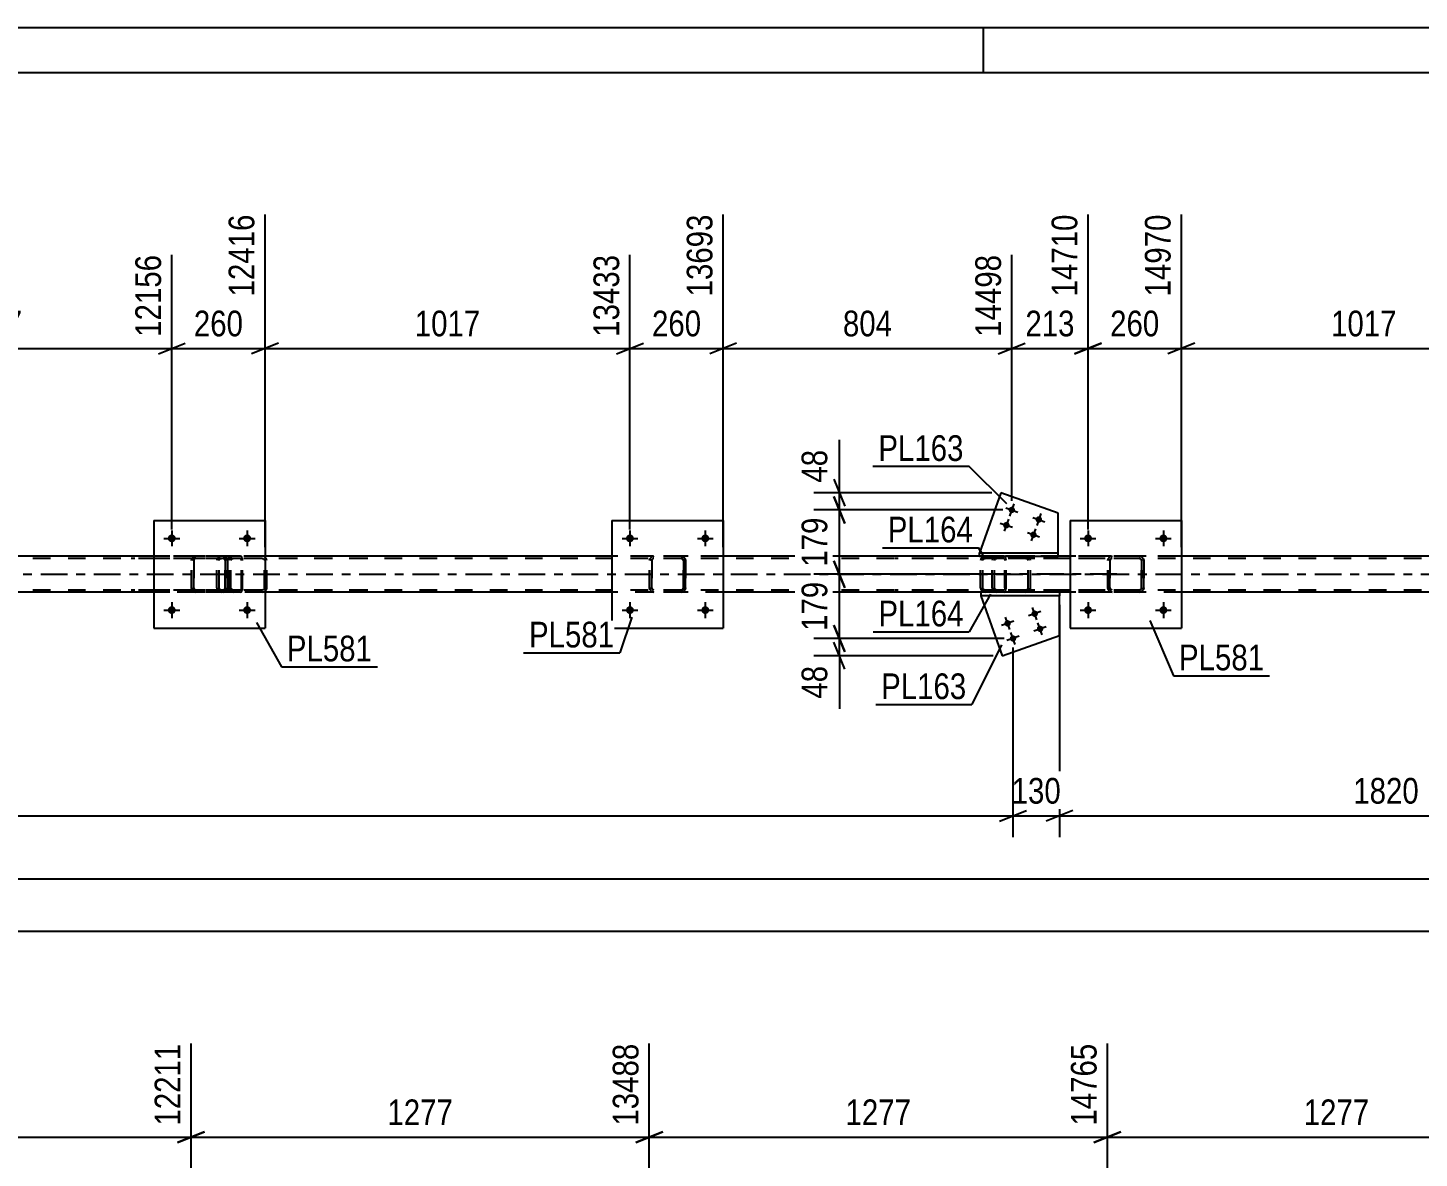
# Model space of a CAD drawing. Header units: millimetres. Extents: x 0 to 841, y 0 to 594.
# Drawn here: x 524.4 to 679.6, y 468 to 594 of the extents above; entities that cross this region are included whole.
import ezdxf

# ---------------------------------------------------------------- set-up
doc = ezdxf.new("R2010")
doc.units = ezdxf.units.MM
doc.linetypes.add('DXK_LINE_DOT2', pattern=[3.9198, 1.9599, -1.9599])
doc.linetypes.add('DXK_LINE_DOT3', pattern=[5.9187, 2.979, -0.9799, 0.9799, -0.9799])
doc.styles.add('Arial Narrow', font='ARIALN.TTF', dxfattribs={"height": 0.2})

# ---------------------------------------------------------------- blocks, each defined once
blk = doc.blocks.new('Unknown-122567994-1133')
at = {"color": 5, "linetype": 'Continuous'}
for p, q in [((841, 594), (0, 594)), ((631, 589), (631, 594)), ((836, 589), (5, 589))]:
    blk.add_line(p, q, dxfattribs=at)
blk = doc.blocks.new('Part-122567994-3079 - 3039')
at = {"color": 7, "linetype": 'DXK_LINE_DOT2'}
for p, q in [((633.25, 535.09), (621.09, 535.09)), ((633.25, 534.85), (621.09, 534.85)), ((630.69, 534.78), (630.65, 534.61)), ((630.65, 531.57), (630.65, 534.61)), ((630.69, 534.79), (630.69, 534.78)), ((630.91, 534.61), (630.92, 534.7)), ((630.91, 531.57), (630.91, 534.61)), ((630.92, 534.7), (630.98, 534.78)), ((631.16, 535.09), (630.96, 535.05)), ((630.98, 534.78), (631.06, 534.83)), ((631.06, 534.83), (631.16, 534.85)), ((631.97, 534.85), (631.97, 535.09)), ((633.35, 535.05), (633.25, 535.09)), ((633.25, 534.85), (633.3, 534.83)), ((633.3, 534.83), (633.34, 534.78)), ((633.34, 534.78), (633.37, 534.7)), ((633.44, 534.95), (633.35, 535.05)), ((633.37, 534.7), (633.38, 534.61)), ((633.38, 531.57), (633.38, 534.61)), ((633.5, 534.79), (633.44, 534.95)), ((633.52, 534.61), (633.5, 534.79)), ((633.52, 531.57), (633.52, 534.61)), ((633.25, 531.33), (621.09, 531.33)), ((633.25, 531.09), (621.09, 531.09)), ((630.65, 531.57), (630.69, 531.39)), ((630.92, 531.48), (630.91, 531.57)), ((630.98, 531.4), (630.92, 531.48)), ((630.96, 531.13), (631.16, 531.09)), ((631.06, 531.35), (630.98, 531.4)), ((631.16, 531.33), (631.06, 531.35)), ((631.97, 531.09), (631.97, 531.33)), ((633.3, 531.35), (633.25, 531.33)), ((633.25, 531.09), (633.35, 531.13)), ((633.34, 531.4), (633.3, 531.35)), ((633.37, 531.48), (633.34, 531.4)), ((633.35, 531.13), (633.44, 531.23)), ((633.38, 531.57), (633.37, 531.48)), ((633.44, 531.23), (633.5, 531.39)), ((633.5, 531.39), (633.52, 531.57))]:
    blk.add_line(p, q, dxfattribs=at)
for centre, start, end in [((631.14, 534.6), 111.1941, 156.1506), ((631.14, 531.59), 203.8494, 248.8059)]:
    blk.add_arc(centre, 0.492, start, end, dxfattribs=at)
blk = doc.blocks.new('Part-122567994-3157 - 3039')
at = {"color": 2, "linetype": 'Continuous'}
for p, q in [((538.49, 539.09), (538.49, 527.09)), ((538.49, 539.09), (550.89, 539.09)), ((550.89, 539.09), (550.89, 527.09)), ((538.49, 527.09), (550.89, 527.09))]:
    blk.add_line(p, q, dxfattribs=at)
blk = doc.blocks.new('Part-122567994-3080 - 3039')
at = {"color": 7, "linetype": 'DXK_LINE_DOT2'}
for p, q in [((548.11, 535.09), (535.96, 535.09)), ((548.11, 534.85), (535.96, 534.85)), ((545.56, 534.79), (545.52, 534.61)), ((545.52, 531.57), (545.52, 534.61)), ((545.77, 534.61), (545.79, 534.7)), ((545.77, 531.57), (545.77, 534.61)), ((545.79, 534.7), (545.84, 534.78)), ((546.02, 535.09), (545.83, 535.05)), ((545.84, 534.78), (545.93, 534.83)), ((545.93, 534.83), (546.02, 534.85)), ((546.84, 534.85), (546.84, 535.09)), ((548.22, 535.05), (548.11, 535.09)), ((548.11, 534.85), (548.17, 534.83)), ((548.17, 534.83), (548.21, 534.78)), ((548.21, 534.78), (548.24, 534.7)), ((548.3, 534.95), (548.22, 535.05)), ((548.24, 534.7), (548.25, 534.61)), ((548.25, 531.57), (548.25, 534.61)), ((548.36, 534.79), (548.3, 534.95)), ((548.38, 534.61), (548.36, 534.79)), ((548.38, 531.57), (548.38, 534.61)), ((548.11, 531.33), (535.96, 531.33)), ((548.11, 531.09), (535.96, 531.09)), ((545.52, 531.57), (545.56, 531.39)), ((545.79, 531.48), (545.77, 531.57)), ((545.84, 531.4), (545.79, 531.48)), ((545.83, 531.13), (546.02, 531.09)), ((545.93, 531.35), (545.84, 531.4)), ((546.02, 531.33), (545.93, 531.35)), ((546.84, 531.09), (546.84, 531.33)), ((548.17, 531.35), (548.11, 531.33)), ((548.11, 531.09), (548.22, 531.13)), ((548.21, 531.4), (548.17, 531.35)), ((548.24, 531.48), (548.21, 531.4)), ((548.22, 531.13), (548.3, 531.23)), ((548.25, 531.57), (548.24, 531.48)), ((548.3, 531.23), (548.36, 531.39)), ((548.36, 531.39), (548.38, 531.57))]:
    blk.add_line(p, q, dxfattribs=at)
for centre, start, end in [((546.01, 534.6), 111.1941, 156.1506), ((546.01, 531.59), 203.8494, 248.8059)]:
    blk.add_arc(centre, 0.492, start, end, dxfattribs=at)
blk = doc.blocks.new('Part-122567994-3086 - 3039')
at = {"color": 7, "linetype": 'DXK_LINE_DOT2'}
for p, q in [((632.01, 534.78), (631.97, 534.61)), ((631.97, 531.57), (631.97, 534.61)), ((632.01, 534.79), (632.01, 534.78)), ((632.23, 534.61), (632.25, 534.7)), ((632.23, 531.57), (632.23, 534.61)), ((632.25, 534.7), (632.3, 534.78)), ((632.48, 535.09), (632.29, 535.05)), ((632.3, 534.78), (632.38, 534.83)), ((632.38, 534.83), (632.48, 534.85)), ((647.47, 535.09), (632.48, 535.09)), ((647.47, 534.85), (632.48, 534.85)), ((635.91, 535.05), (635.72, 535.09)), ((635.72, 534.85), (635.81, 534.83)), ((635.81, 534.83), (635.9, 534.78)), ((635.9, 534.78), (635.95, 534.7)), ((635.95, 534.7), (635.97, 534.61)), ((635.97, 531.57), (635.97, 534.61)), ((636.19, 534.78), (636.19, 534.79)), ((636.23, 534.61), (636.19, 534.78)), ((636.23, 531.57), (636.23, 534.61)), ((631.97, 531.57), (632.01, 531.39)), ((632.25, 531.48), (632.23, 531.57)), ((632.3, 531.4), (632.25, 531.48)), ((632.29, 531.13), (632.48, 531.09)), ((632.38, 531.35), (632.3, 531.4)), ((632.48, 531.33), (632.38, 531.35)), ((647.47, 531.33), (632.48, 531.33)), ((647.47, 531.09), (632.48, 531.09)), ((635.81, 531.35), (635.72, 531.33)), ((635.72, 531.09), (635.91, 531.13)), ((635.9, 531.4), (635.81, 531.35)), ((635.95, 531.48), (635.9, 531.4)), ((635.97, 531.57), (635.95, 531.48)), ((636.19, 531.39), (636.23, 531.57))]:
    blk.add_line(p, q, dxfattribs=at)
at = {"color": 7, "linetype": 'DXK_LINE_DOT3'}
blk.add_line((645.85, 533.09), (630.68, 533.09), dxfattribs=at)
at = {"color": 7, "linetype": 'DXK_LINE_DOT2'}
for centre, start, end in [((632.46, 534.59), 110.7583, 155.6801), ((635.74, 534.59), 24.3199, 69.2417), ((632.46, 531.59), 204.3199, 249.2417), ((635.74, 531.59), 290.7583, 335.6801)]:
    blk.add_arc(centre, 0.496, start, end, dxfattribs=at)
blk = doc.blocks.new('Part-122567994-3152 - 3039')
at = {"color": 7, "linetype": 'DXK_LINE_DOT2'}
for p, q in [((542.69, 534.61), (542.73, 534.79)), ((542.73, 534.79), (542.69, 534.61)), ((542.69, 531.57), (542.69, 534.61)), ((542.69, 534.61), (542.69, 534.61)), ((542.69, 531.57), (542.69, 534.61)), ((542.93, 534.61), (542.95, 534.7)), ((542.95, 534.7), (542.93, 534.61)), ((542.93, 531.57), (542.93, 534.61)), ((542.93, 534.61), (542.93, 534.61)), ((542.93, 534.61), (542.93, 531.57)), ((542.95, 534.7), (543, 534.78)), ((543, 534.78), (542.95, 534.7)), ((542.99, 535.05), (543.17, 535.09)), ((543.17, 535.09), (542.99, 535.05)), ((543, 534.78), (543.08, 534.83)), ((543.08, 534.83), (543, 534.78)), ((543.17, 534.85), (543.08, 534.83)), ((546.21, 535.09), (543.17, 535.09)), ((546.21, 534.85), (543.17, 534.85)), ((546.21, 535.09), (546.39, 535.05)), ((546.39, 535.05), (546.21, 535.09)), ((546.21, 534.85), (546.3, 534.83)), ((546.3, 534.83), (546.38, 534.78)), ((546.38, 534.78), (546.3, 534.83)), ((546.38, 534.78), (546.43, 534.7)), ((546.43, 534.7), (546.38, 534.78)), ((546.43, 534.7), (546.45, 534.61)), ((546.45, 534.61), (546.43, 534.7)), ((546.45, 531.57), (546.45, 534.61)), ((546.45, 534.61), (546.45, 534.61)), ((546.45, 534.61), (546.45, 531.57)), ((546.65, 534.79), (546.69, 534.61)), ((546.69, 534.61), (546.65, 534.79)), ((546.69, 531.57), (546.69, 534.61)), ((546.69, 534.61), (546.69, 534.61)), ((546.69, 534.61), (546.69, 531.57)), ((542.69, 531.57), (542.69, 531.57)), ((542.73, 531.39), (542.69, 531.57)), ((542.69, 531.57), (542.73, 531.39)), ((542.93, 531.57), (542.93, 531.57)), ((542.95, 531.48), (542.93, 531.57)), ((542.93, 531.57), (542.95, 531.48)), ((543, 531.4), (542.95, 531.48)), ((542.95, 531.48), (543, 531.4)), ((543.17, 531.09), (542.99, 531.13)), ((542.99, 531.13), (543.17, 531.09)), ((543.08, 531.35), (543, 531.4)), ((543, 531.4), (543.08, 531.35)), ((543.17, 531.33), (543.08, 531.35)), ((546.21, 531.33), (543.17, 531.33)), ((546.21, 531.09), (543.17, 531.09)), ((546.3, 531.35), (546.21, 531.33)), ((546.39, 531.13), (546.21, 531.09)), ((546.21, 531.09), (546.39, 531.13)), ((546.38, 531.4), (546.3, 531.35)), ((546.3, 531.35), (546.38, 531.4)), ((546.43, 531.48), (546.38, 531.4)), ((546.38, 531.4), (546.43, 531.48)), ((546.45, 531.57), (546.43, 531.48)), ((546.43, 531.48), (546.45, 531.57)), ((546.45, 531.57), (546.45, 531.57)), ((546.69, 531.57), (546.65, 531.39)), ((546.65, 531.39), (546.69, 531.57)), ((546.69, 531.57), (546.69, 531.57))]:
    blk.add_line(p, q, dxfattribs=at)
at = {"color": 7, "linetype": 'DXK_LINE_DOT3'}
blk.add_line((544.69, 533.09), (544.69, 533.09), dxfattribs=at)
at = {"color": 7, "linetype": 'DXK_LINE_DOT2'}
for centre, start, end in [((543.17, 534.61), 112.5, 157.5), ((543.17, 534.61), 112.5, 157.5), ((546.21, 534.61), 22.5, 67.5), ((546.21, 534.61), 22.5, 67.5), ((543.17, 531.57), 202.5, 247.5), ((543.17, 531.57), 202.5, 247.5), ((546.21, 531.57), 292.5, 337.5), ((546.21, 531.57), 292.5, 337.5)]:
    blk.add_arc(centre, 0.48, start, end, dxfattribs=at)
blk = doc.blocks.new('Part-122567994-3109 - 3039')
at = {"color": 7, "linetype": 'DXK_LINE_DOT2'}
for p, q in [((754.31, 534.85), (111.57, 534.85)), ((754.31, 535.09), (129.85, 535.09)), ((550.89, 535.09), (538.49, 535.09)), ((601.97, 535.09), (589.57, 535.09)), ((639.33, 535.09), (630.54, 535.09)), ((653.05, 535.09), (640.65, 535.09)), ((754.31, 531.33), (111.57, 531.33)), ((550.89, 531.09), (538.49, 531.09)), ((601.97, 531.09), (589.57, 531.09)), ((639.47, 531.09), (630.69, 531.09)), ((653.05, 531.09), (640.65, 531.09))]:
    blk.add_line(p, q, dxfattribs=at)
at = {"color": 2, "linetype": 'Continuous'}
for p, q in [((538.49, 535.09), (499.81, 535.09)), ((589.57, 535.09), (550.89, 535.09)), ((630.54, 535.09), (601.97, 535.09)), ((640.65, 535.09), (639.33, 535.09)), ((691.73, 535.09), (653.05, 535.09)), ((538.49, 531.09), (499.81, 531.09)), ((589.57, 531.09), (550.89, 531.09)), ((630.69, 531.09), (601.97, 531.09)), ((640.65, 531.09), (639.47, 531.09)), ((691.73, 531.09), (653.05, 531.09))]:
    blk.add_line(p, q, dxfattribs=at)
at = {"color": 7, "linetype": 'DXK_LINE_DOT3'}
blk.add_line((111.57, 533.09), (754.31, 533.09), dxfattribs=at)
blk = doc.blocks.new('Part-122567994-3119 - 3039')
at = {"color": 7, "linetype": 'DXK_LINE_DOT2'}
for p, q in [((546.88, 534.79), (546.84, 534.61)), ((546.84, 531.57), (546.84, 534.61)), ((547.09, 534.61), (547.11, 534.7)), ((547.09, 531.57), (547.09, 534.61)), ((547.11, 534.7), (547.17, 534.78)), ((547.35, 535.09), (547.15, 535.05)), ((547.17, 534.78), (547.25, 534.83)), ((547.25, 534.83), (547.35, 534.85)), ((562.34, 535.09), (547.35, 535.09)), ((562.34, 534.85), (547.35, 534.85)), ((550.78, 535.05), (550.58, 535.09)), ((550.58, 534.85), (550.68, 534.83)), ((550.68, 534.83), (550.76, 534.78)), ((550.76, 534.78), (550.82, 534.7)), ((550.82, 534.7), (550.84, 534.61)), ((550.84, 531.57), (550.84, 534.61)), ((551.06, 534.78), (551.05, 534.79)), ((551.09, 534.61), (551.06, 534.78)), ((551.09, 531.57), (551.09, 534.61)), ((546.84, 531.57), (546.88, 531.39)), ((547.11, 531.48), (547.09, 531.57)), ((547.17, 531.4), (547.11, 531.48)), ((547.15, 531.13), (547.35, 531.09)), ((547.25, 531.35), (547.17, 531.4)), ((547.35, 531.33), (547.25, 531.35)), ((562.34, 531.33), (547.35, 531.33)), ((562.34, 531.09), (547.35, 531.09)), ((550.68, 531.35), (550.58, 531.33)), ((550.58, 531.09), (550.78, 531.13)), ((550.76, 531.4), (550.68, 531.35)), ((550.82, 531.48), (550.76, 531.4)), ((550.84, 531.57), (550.82, 531.48)), ((551.05, 531.39), (551.09, 531.57))]:
    blk.add_line(p, q, dxfattribs=at)
for centre, start, end in [((547.33, 534.59), 110.7583, 155.6801), ((550.6, 534.59), 24.3199, 69.2417), ((547.33, 531.59), 204.3199, 249.2417), ((550.6, 531.59), 290.7583, 335.6801)]:
    blk.add_arc(centre, 0.496, start, end, dxfattribs=at)
blk = doc.blocks.new('Part-122567994-3170 - 3039')
at = {"color": 2, "linetype": 'Continuous'}
for p, q in [((589.57, 539.09), (589.57, 527.09)), ((589.57, 539.09), (601.97, 539.09)), ((601.97, 539.09), (601.97, 527.09)), ((589.57, 527.09), (601.97, 527.09))]:
    blk.add_line(p, q, dxfattribs=at)
blk = doc.blocks.new('Part-122567994-3171 - 3039')
at = {"color": 7, "linetype": 'DXK_LINE_DOT2'}
for p, q in [((644.85, 534.61), (644.89, 534.79)), ((644.89, 534.79), (644.85, 534.61)), ((644.85, 531.57), (644.85, 534.61)), ((644.85, 534.61), (644.85, 534.61)), ((644.85, 531.57), (644.85, 534.61)), ((645.09, 534.61), (645.11, 534.7)), ((645.11, 534.7), (645.09, 534.61)), ((645.09, 531.57), (645.09, 534.61)), ((645.09, 534.61), (645.09, 534.61)), ((645.09, 534.61), (645.09, 531.57)), ((645.11, 534.7), (645.16, 534.78)), ((645.16, 534.78), (645.11, 534.7)), ((645.15, 535.05), (645.33, 535.09)), ((645.33, 535.09), (645.15, 535.05)), ((645.16, 534.78), (645.24, 534.83)), ((645.24, 534.83), (645.16, 534.78)), ((645.33, 534.85), (645.24, 534.83)), ((648.37, 535.09), (645.33, 535.09)), ((648.37, 534.85), (645.33, 534.85)), ((648.37, 535.09), (648.56, 535.05)), ((648.56, 535.05), (648.37, 535.09)), ((648.37, 534.85), (648.46, 534.83)), ((648.46, 534.83), (648.54, 534.78)), ((648.54, 534.78), (648.46, 534.83)), ((648.54, 534.78), (648.59, 534.7)), ((648.59, 534.7), (648.54, 534.78)), ((648.59, 534.7), (648.61, 534.61)), ((648.61, 534.61), (648.59, 534.7)), ((648.61, 531.57), (648.61, 534.61)), ((648.61, 534.61), (648.61, 534.61)), ((648.61, 534.61), (648.61, 531.57)), ((648.82, 534.79), (648.85, 534.61)), ((648.85, 534.61), (648.82, 534.79)), ((648.85, 531.57), (648.85, 534.61)), ((648.85, 534.61), (648.85, 534.61)), ((648.85, 534.61), (648.85, 531.57)), ((644.85, 531.57), (644.85, 531.57)), ((644.89, 531.39), (644.85, 531.57)), ((644.85, 531.57), (644.89, 531.39)), ((645.09, 531.57), (645.09, 531.57)), ((645.11, 531.48), (645.09, 531.57)), ((645.09, 531.57), (645.11, 531.48)), ((645.16, 531.4), (645.11, 531.48)), ((645.11, 531.48), (645.16, 531.4)), ((645.33, 531.09), (645.15, 531.13)), ((645.15, 531.13), (645.33, 531.09)), ((645.24, 531.35), (645.16, 531.4)), ((645.16, 531.4), (645.24, 531.35)), ((645.33, 531.33), (645.24, 531.35)), ((648.37, 531.33), (645.33, 531.33)), ((648.37, 531.09), (645.33, 531.09)), ((648.46, 531.35), (648.37, 531.33)), ((648.56, 531.13), (648.37, 531.09)), ((648.37, 531.09), (648.56, 531.13)), ((648.54, 531.4), (648.46, 531.35)), ((648.46, 531.35), (648.54, 531.4)), ((648.59, 531.48), (648.54, 531.4)), ((648.54, 531.4), (648.59, 531.48)), ((648.61, 531.57), (648.59, 531.48)), ((648.59, 531.48), (648.61, 531.57)), ((648.61, 531.57), (648.61, 531.57)), ((648.85, 531.57), (648.82, 531.39)), ((648.82, 531.39), (648.85, 531.57)), ((648.85, 531.57), (648.85, 531.57))]:
    blk.add_line(p, q, dxfattribs=at)
at = {"color": 7, "linetype": 'DXK_LINE_DOT3'}
blk.add_line((646.85, 533.09), (646.85, 533.09), dxfattribs=at)
at = {"color": 7, "linetype": 'DXK_LINE_DOT2'}
for centre, start, end in [((645.33, 534.61), 112.5, 157.5), ((645.33, 534.61), 112.5, 157.5), ((648.37, 534.61), 22.5, 67.5), ((648.37, 534.61), 22.5, 67.5), ((645.33, 531.57), 202.5, 247.5), ((645.33, 531.57), 202.5, 247.5), ((648.37, 531.57), 292.5, 337.5), ((648.37, 531.57), 292.5, 337.5)]:
    blk.add_arc(centre, 0.48, start, end, dxfattribs=at)
blk = doc.blocks.new('Part-122567994-3176 - 3039')
at = {"color": 2, "linetype": 'Continuous'}
for p, q in [((640.65, 539.09), (640.65, 527.09)), ((640.65, 539.09), (653.05, 539.09)), ((653.05, 539.09), (653.05, 527.09)), ((640.65, 527.09), (653.05, 527.09))]:
    blk.add_line(p, q, dxfattribs=at)
blk = doc.blocks.new('Bolt-122567994-3229 - 3039')
at = {"linetype": 'Continuous'}
for points in [[(540.93, 537.09, -1), (540.05, 537.09, -1)], [(549.33, 537.09, -1), (548.45, 537.09, -1)]]:
    blk.add_hatch(color=1, dxfattribs=at).paths.add_polyline_path(points)
at = {"color": 1, "linetype": 'Continuous'}
for p, q in [((539.61, 537.09), (541.37, 537.09)), ((540.49, 537.97), (540.49, 536.21)), ((548.01, 537.09), (549.77, 537.09)), ((548.89, 537.97), (548.89, 536.21))]:
    blk.add_line(p, q, dxfattribs=at)
blk = doc.blocks.new('Bolt-122567994-3230 - 3039')
at = {"linetype": 'Continuous'}
for points in [[(592.01, 529.09, -1), (591.13, 529.09, -1)], [(600.41, 529.09, -1), (599.53, 529.09, -1)]]:
    blk.add_hatch(color=1, dxfattribs=at).paths.add_polyline_path(points)
at = {"color": 1, "linetype": 'Continuous'}
for p, q in [((590.69, 529.09), (592.45, 529.09)), ((591.57, 529.97), (591.57, 528.21)), ((599.09, 529.09), (600.85, 529.09)), ((599.97, 529.97), (599.97, 528.21))]:
    blk.add_line(p, q, dxfattribs=at)
blk = doc.blocks.new('Bolt-122567994-3231 - 3039')
at = {"linetype": 'Continuous'}
for points in [[(592.01, 537.09, -1), (591.13, 537.09, -1)], [(600.41, 537.09, -1), (599.53, 537.09, -1)]]:
    blk.add_hatch(color=1, dxfattribs=at).paths.add_polyline_path(points)
at = {"color": 1, "linetype": 'Continuous'}
for p, q in [((590.69, 537.09), (592.45, 537.09)), ((591.57, 537.97), (591.57, 536.21)), ((599.09, 537.09), (600.85, 537.09)), ((599.97, 537.97), (599.97, 536.21))]:
    blk.add_line(p, q, dxfattribs=at)
blk = doc.blocks.new('Bolt-122567994-3232 - 3039')
at = {"linetype": 'Continuous'}
for points in [[(643.09, 529.09, -1), (642.21, 529.09, -1)], [(651.49, 529.09, -1), (650.61, 529.09, -1)]]:
    blk.add_hatch(color=1, dxfattribs=at).paths.add_polyline_path(points)
at = {"color": 1, "linetype": 'Continuous'}
for p, q in [((641.77, 529.09), (643.53, 529.09)), ((642.65, 529.97), (642.65, 528.21)), ((650.17, 529.09), (651.93, 529.09)), ((651.05, 529.97), (651.05, 528.21))]:
    blk.add_line(p, q, dxfattribs=at)
blk = doc.blocks.new('Bolt-122567994-3233 - 3039')
at = {"linetype": 'Continuous'}
for points in [[(643.09, 537.09, -1), (642.21, 537.09, -1)], [(651.49, 537.09, -1), (650.61, 537.09, -1)]]:
    blk.add_hatch(color=1, dxfattribs=at).paths.add_polyline_path(points)
at = {"color": 1, "linetype": 'Continuous'}
for p, q in [((641.77, 537.09), (643.53, 537.09)), ((642.65, 537.97), (642.65, 536.21)), ((650.17, 537.09), (651.93, 537.09)), ((651.05, 537.97), (651.05, 536.21))]:
    blk.add_line(p, q, dxfattribs=at)
blk = doc.blocks.new('Bolt-122567994-3240 - 3039')
at = {"linetype": 'Continuous'}
for points in [[(540.93, 529.09, -1), (540.05, 529.09, -1)], [(549.33, 529.09, -1), (548.45, 529.09, -1)]]:
    blk.add_hatch(color=1, dxfattribs=at).paths.add_polyline_path(points)
at = {"color": 1, "linetype": 'Continuous'}
for p, q in [((539.61, 529.09), (541.37, 529.09)), ((540.49, 529.97), (540.49, 528.21)), ((548.01, 529.09), (549.77, 529.09)), ((548.89, 529.97), (548.89, 528.21))]:
    blk.add_line(p, q, dxfattribs=at)
blk = doc.blocks.new('Part-122567994-3258 - 3039')
at = {"color": 7, "linetype": 'DXK_LINE_DOT2'}
for p, q in [((593.77, 534.61), (593.81, 534.79)), ((593.81, 534.79), (593.77, 534.61)), ((593.77, 531.57), (593.77, 534.61)), ((593.77, 534.61), (593.77, 534.61)), ((593.77, 531.57), (593.77, 534.61)), ((594.01, 534.61), (594.03, 534.7)), ((594.03, 534.7), (594.01, 534.61)), ((594.01, 531.57), (594.01, 534.61)), ((594.01, 534.61), (594.01, 534.61)), ((594.01, 534.61), (594.01, 531.57)), ((594.03, 534.7), (594.08, 534.78)), ((594.08, 534.78), (594.03, 534.7)), ((594.07, 535.05), (594.25, 535.09)), ((594.25, 535.09), (594.07, 535.05)), ((594.08, 534.78), (594.16, 534.83)), ((594.16, 534.83), (594.08, 534.78)), ((594.25, 534.85), (594.16, 534.83)), ((597.29, 535.09), (594.25, 535.09)), ((597.29, 534.85), (594.25, 534.85)), ((597.29, 535.09), (597.48, 535.05)), ((597.48, 535.05), (597.29, 535.09)), ((597.29, 534.85), (597.38, 534.83)), ((597.38, 534.83), (597.46, 534.78)), ((597.46, 534.78), (597.38, 534.83)), ((597.46, 534.78), (597.51, 534.7)), ((597.51, 534.7), (597.46, 534.78)), ((597.51, 534.7), (597.53, 534.61)), ((597.53, 534.61), (597.51, 534.7)), ((597.53, 531.57), (597.53, 534.61)), ((597.53, 534.61), (597.53, 534.61)), ((597.53, 534.61), (597.53, 531.57)), ((597.74, 534.79), (597.77, 534.61)), ((597.77, 534.61), (597.74, 534.79)), ((597.77, 531.57), (597.77, 534.61)), ((597.77, 534.61), (597.77, 534.61)), ((597.77, 534.61), (597.77, 531.57)), ((593.77, 531.57), (593.77, 531.57)), ((593.81, 531.39), (593.77, 531.57)), ((593.77, 531.57), (593.81, 531.39)), ((594.01, 531.57), (594.01, 531.57)), ((594.03, 531.48), (594.01, 531.57)), ((594.01, 531.57), (594.03, 531.48)), ((594.08, 531.4), (594.03, 531.48)), ((594.03, 531.48), (594.08, 531.4)), ((594.25, 531.09), (594.07, 531.13)), ((594.07, 531.13), (594.25, 531.09)), ((594.16, 531.35), (594.08, 531.4)), ((594.08, 531.4), (594.16, 531.35)), ((594.25, 531.33), (594.16, 531.35)), ((597.29, 531.33), (594.25, 531.33)), ((597.29, 531.09), (594.25, 531.09)), ((597.38, 531.35), (597.29, 531.33)), ((597.48, 531.13), (597.29, 531.09)), ((597.29, 531.09), (597.48, 531.13)), ((597.46, 531.4), (597.38, 531.35)), ((597.38, 531.35), (597.46, 531.4)), ((597.51, 531.48), (597.46, 531.4)), ((597.46, 531.4), (597.51, 531.48)), ((597.53, 531.57), (597.51, 531.48)), ((597.51, 531.48), (597.53, 531.57)), ((597.53, 531.57), (597.53, 531.57)), ((597.77, 531.57), (597.74, 531.39)), ((597.74, 531.39), (597.77, 531.57)), ((597.77, 531.57), (597.77, 531.57))]:
    blk.add_line(p, q, dxfattribs=at)
at = {"color": 7, "linetype": 'DXK_LINE_DOT3'}
blk.add_line((595.77, 533.09), (595.77, 533.09), dxfattribs=at)
at = {"color": 7, "linetype": 'DXK_LINE_DOT2'}
for centre, start, end in [((594.25, 534.61), 112.5, 157.5), ((594.25, 534.61), 112.5, 157.5), ((597.29, 534.61), 22.5, 67.5), ((597.29, 534.61), 22.5, 67.5), ((594.25, 531.57), 202.5, 247.5), ((594.25, 531.57), 202.5, 247.5), ((597.29, 531.57), 292.5, 337.5), ((597.29, 531.57), 292.5, 337.5)]:
    blk.add_arc(centre, 0.48, start, end, dxfattribs=at)
blk = doc.blocks.new('Part-122567994-3282 - 3039')
at = {"color": 2, "linetype": 'Continuous'}
for p, q in [((630.69, 530.69), (633.06, 524.01)), ((639.47, 526.28), (639.47, 530.69)), ((633.06, 524.01), (639.47, 526.28))]:
    blk.add_line(p, q, dxfattribs=at)
at = {"color": 7, "linetype": 'DXK_LINE_DOT2'}
blk.add_line((639.47, 530.69), (630.69, 530.69), dxfattribs=at)
blk = doc.blocks.new('Part-122567994-3287 - 3039')
at = {"color": 2, "linetype": 'Continuous'}
for p, q in [((639.47, 531.09), (630.69, 531.09)), ((630.69, 531.09), (630.69, 530.69)), ((639.47, 530.69), (630.69, 530.69)), ((639.47, 531.09), (639.47, 530.69))]:
    blk.add_line(p, q, dxfattribs=at)
blk = doc.blocks.new('Bolt-122567994-3288 - 3039')
at = {"linetype": 'Continuous'}
for points in [[(636.36, 528.57, -1), (637.04, 528.81, -1)], [(633.34, 527.5, -1), (634.02, 527.74, -1)], [(633.95, 525.81, -1), (634.62, 526.05, -1)], [(636.96, 526.88, -1), (637.64, 527.12, -1)]]:
    blk.add_hatch(color=1, dxfattribs=at).paths.add_polyline_path(points)
at = {"color": 1, "linetype": 'Continuous'}
for p, q in [((636.94, 528.01), (636.46, 529.37)), ((634.36, 527.86), (633, 527.38)), ((633.92, 526.94), (633.44, 528.3)), ((637.38, 528.93), (636.02, 528.45)), ((637.54, 526.32), (637.06, 527.67)), ((634.96, 526.17), (633.61, 525.69)), ((634.53, 525.25), (634.04, 526.61)), ((637.98, 527.24), (636.62, 526.76))]:
    blk.add_line(p, q, dxfattribs=at)
blk = doc.blocks.new('Part-122567994-3293 - 3039')
at = {"color": 2, "linetype": 'Continuous'}
for p, q in [((632.92, 542.18), (630.54, 535.49)), ((639.33, 539.9), (632.92, 542.18)), ((639.33, 535.49), (639.33, 539.9))]:
    blk.add_line(p, q, dxfattribs=at)
at = {"color": 7, "linetype": 'DXK_LINE_DOT2'}
blk.add_line((630.54, 535.49), (639.33, 535.49), dxfattribs=at)
blk = doc.blocks.new('Part-122567994-3298 - 3039')
at = {"color": 2, "linetype": 'Continuous'}
for p, q in [((630.54, 535.09), (630.54, 535.49)), ((630.54, 535.49), (639.33, 535.49)), ((639.33, 535.09), (639.33, 535.49)), ((630.54, 535.09), (639.33, 535.09))]:
    blk.add_line(p, q, dxfattribs=at)
blk = doc.blocks.new('Bolt-122567994-3299 - 3039')
at = {"linetype": 'Continuous'}
for points in [[(634.48, 540.14, -1), (633.81, 540.38, -1)], [(633.88, 538.44, -1), (633.2, 538.68, -1)], [(637.5, 539.07, -1), (636.82, 539.31, -1)], [(636.9, 537.37, -1), (636.22, 537.61, -1)]]:
    blk.add_hatch(color=1, dxfattribs=at).paths.add_polyline_path(points)
at = {"color": 1, "linetype": 'Continuous'}
for p, q in [((633.47, 540.5), (634.82, 540.02)), ((634.39, 540.93), (633.9, 539.58)), ((637.4, 539.87), (636.92, 538.51)), ((632.86, 538.8), (634.22, 538.32)), ((633.78, 539.24), (633.3, 537.88)), ((636.48, 539.43), (637.84, 538.95)), ((635.88, 537.73), (637.24, 537.25)), ((636.8, 538.17), (636.32, 536.81))]:
    blk.add_line(p, q, dxfattribs=at)
blk = doc.blocks.new('StraightDimension-122567994-29134 - 3039')
at = {"color": 7, "linetype": 'Continuous'}
for p, q in [((601.97, 536.09), (601.97, 573.21)), ((634.14, 541.26), (634.14, 568.71)), ((603.47, 558.86), (600.47, 557.66)), ((632.64, 557.66), (635.64, 558.86)), ((601.97, 558.26), (634.14, 558.26))]:
    blk.add_line(p, q, dxfattribs=at)
at = {"color": 0, "linetype": 'Continuous'}
blk.add_wipeout([(633.54, 569.31), (629.34, 569.31), (629.34, 558.96), (633.54, 558.96)], dxfattribs=at)
at = {"color": 0}
blk.add_wipeout([(621.4, 559.01), (621.4, 563.21), (614.72, 563.21), (614.72, 559.01)], dxfattribs=at)
at = {"color": 3, "linetype": 'Continuous', "style": 'Arial Narrow'}
blk.add_text('14498', height=2.863, rotation=90.0002, dxfattribs=at).set_placement((632.94, 559.56))
at = {"color": 3, "style": 'Arial Narrow'}
blk.add_text('804', height=2.863, dxfattribs=at).set_placement((615.32, 559.61))
blk = doc.blocks.new('StraightDimension-122567994-29900 - 3039')
at = {"color": 7, "linetype": 'Continuous'}
for p, q in [((614.32, 534.59), (615.52, 531.59)), ((633.28, 533.09), (612.07, 533.09)), ((614.92, 525.93), (614.92, 533.09)), ((633.28, 525.93), (612.07, 525.93)), ((615.52, 524.43), (614.32, 527.43))]:
    blk.add_line(p, q, dxfattribs=at)
at = {"color": 0}
blk.add_wipeout([(614.17, 532.85), (609.97, 532.85), (609.97, 526.17), (614.17, 526.17)], dxfattribs=at)
at = {"color": 3, "style": 'Arial Narrow'}
blk.add_text('179', height=2.863, rotation=90.0002, dxfattribs=at).set_placement((613.57, 526.77))
blk = doc.blocks.new('StraightDimension-122567994-3416 - 3039')
at = {"color": 7, "linetype": 'Continuous'}
blk.add_line((69.01, 493.32), (754.95, 493.32), dxfattribs=at)
blk = doc.blocks.new('StraightDimension-122567994-3437 - 3039')
at = {"color": 7, "linetype": 'Continuous'}
blk.add_line((69.65, 499.12), (754.31, 499.12), dxfattribs=at)
blk = doc.blocks.new('StraightDimension-122567994-29131 - 3039')
at = {"color": 7, "linetype": 'Continuous'}
for p, q in [((653.05, 536.09), (653.05, 573.21)), ((693.73, 538.09), (693.73, 568.71)), ((654.55, 558.86), (651.55, 557.66)), ((692.23, 557.66), (695.23, 558.86)), ((653.05, 558.26), (693.73, 558.26))]:
    blk.add_line(p, q, dxfattribs=at)
at = {"color": 0, "linetype": 'Continuous'}
blk.add_wipeout([(693.13, 569.31), (688.93, 569.31), (688.93, 558.96), (693.13, 558.96)], dxfattribs=at)
at = {"color": 0}
blk.add_wipeout([(677.65, 559.01), (677.65, 563.21), (669.14, 563.21), (669.14, 559.01)], dxfattribs=at)
at = {"color": 3, "linetype": 'Continuous', "style": 'Arial Narrow'}
blk.add_text('15987', height=2.863, rotation=90.0002, dxfattribs=at).set_placement((692.53, 559.56))
at = {"color": 3, "style": 'Arial Narrow'}
blk.add_text('1017', height=2.863, dxfattribs=at).set_placement((669.74, 559.61))
blk = doc.blocks.new('StraightDimension-122567994-29132 - 3039')
at = {"color": 7, "linetype": 'Continuous'}
for p, q in [((642.65, 538.09), (642.65, 573.21)), ((653.05, 536.09), (653.05, 573.21)), ((641.15, 557.66), (644.15, 558.86)), ((654.55, 558.86), (651.55, 557.66)), ((642.65, 558.26), (653.05, 558.26))]:
    blk.add_line(p, q, dxfattribs=at)
at = {"color": 0}
blk.add_wipeout([(651.19, 559.01), (651.19, 563.21), (644.51, 563.21), (644.51, 559.01)], dxfattribs=at)
at = {"color": 3, "style": 'Arial Narrow'}
blk.add_text('260', height=2.863, dxfattribs=at).set_placement((645.11, 559.61))
at = {"color": 0, "linetype": 'Continuous'}
blk.add_wipeout([(652.45, 573.81), (648.25, 573.81), (648.25, 563.46), (652.45, 563.46)], dxfattribs=at)
at = {"color": 3, "linetype": 'Continuous', "style": 'Arial Narrow'}
blk.add_text('14970', height=2.863, rotation=90.0002, dxfattribs=at).set_placement((651.85, 564.06))
blk = doc.blocks.new('StraightDimension-122567994-29133 - 3039')
at = {"color": 7, "linetype": 'Continuous'}
for p, q in [((642.65, 538.09), (642.65, 573.21)), ((634.14, 541.26), (634.14, 568.71)), ((632.64, 557.66), (635.64, 558.86)), ((644.15, 558.86), (641.15, 557.66)), ((634.14, 558.26), (642.65, 558.26))]:
    blk.add_line(p, q, dxfattribs=at)
at = {"color": 0}
blk.add_wipeout([(641.74, 559.01), (641.74, 563.21), (635.06, 563.21), (635.06, 559.01)], dxfattribs=at)
at = {"color": 3, "style": 'Arial Narrow'}
blk.add_text('213', height=2.863, dxfattribs=at).set_placement((635.66, 559.61))
at = {"color": 0, "linetype": 'Continuous'}
blk.add_wipeout([(642.05, 573.81), (637.85, 573.81), (637.85, 563.46), (642.05, 563.46)], dxfattribs=at)
at = {"color": 3, "linetype": 'Continuous', "style": 'Arial Narrow'}
blk.add_text('14710', height=2.863, rotation=90.0002, dxfattribs=at).set_placement((641.45, 564.06))
blk = doc.blocks.new('StraightDimension-122567994-29135 - 3039')
at = {"color": 7, "linetype": 'Continuous'}
for p, q in [((601.97, 536.09), (601.97, 573.21)), ((591.57, 538.09), (591.57, 568.71)), ((590.07, 557.66), (593.07, 558.86)), ((603.47, 558.86), (600.47, 557.66)), ((591.57, 558.26), (601.97, 558.26))]:
    blk.add_line(p, q, dxfattribs=at)
at = {"color": 0}
blk.add_wipeout([(600.11, 559.01), (600.11, 563.21), (593.43, 563.21), (593.43, 559.01)], dxfattribs=at)
at = {"color": 3, "style": 'Arial Narrow'}
blk.add_text('260', height=2.863, dxfattribs=at).set_placement((594.03, 559.61))
at = {"color": 0, "linetype": 'Continuous'}
blk.add_wipeout([(601.37, 573.81), (597.17, 573.81), (597.17, 563.46), (601.37, 563.46)], dxfattribs=at)
at = {"color": 3, "linetype": 'Continuous', "style": 'Arial Narrow'}
blk.add_text('13693', height=2.863, rotation=90.0002, dxfattribs=at).set_placement((600.77, 564.06))
blk = doc.blocks.new('StraightDimension-122567994-29136 - 3039')
at = {"color": 7, "linetype": 'Continuous'}
for p, q in [((550.89, 536.09), (550.89, 573.21)), ((591.57, 538.09), (591.57, 568.71)), ((552.39, 558.86), (549.39, 557.66)), ((590.07, 557.66), (593.07, 558.86)), ((550.89, 558.26), (591.57, 558.26))]:
    blk.add_line(p, q, dxfattribs=at)
at = {"color": 0, "linetype": 'Continuous'}
blk.add_wipeout([(590.97, 569.31), (586.77, 569.31), (586.77, 558.96), (590.97, 558.96)], dxfattribs=at)
at = {"color": 0}
blk.add_wipeout([(575.49, 559.01), (575.49, 563.21), (566.98, 563.21), (566.98, 559.01)], dxfattribs=at)
at = {"color": 3, "linetype": 'Continuous', "style": 'Arial Narrow'}
blk.add_text('13433', height=2.863, rotation=90.0002, dxfattribs=at).set_placement((590.37, 559.56))
at = {"color": 3, "style": 'Arial Narrow'}
blk.add_text('1017', height=2.863, dxfattribs=at).set_placement((567.58, 559.61))
blk = doc.blocks.new('StraightDimension-122567994-29137 - 3039')
at = {"color": 7, "linetype": 'Continuous'}
for p, q in [((550.89, 536.09), (550.89, 573.21)), ((540.49, 538.09), (540.49, 568.71)), ((538.99, 557.66), (541.99, 558.86)), ((552.39, 558.86), (549.39, 557.66)), ((540.49, 558.26), (550.89, 558.26))]:
    blk.add_line(p, q, dxfattribs=at)
at = {"color": 0}
blk.add_wipeout([(549.03, 559.01), (549.03, 563.21), (542.35, 563.21), (542.35, 559.01)], dxfattribs=at)
at = {"color": 3, "style": 'Arial Narrow'}
blk.add_text('260', height=2.863, dxfattribs=at).set_placement((542.95, 559.61))
at = {"color": 0, "linetype": 'Continuous'}
blk.add_wipeout([(550.29, 573.81), (546.09, 573.81), (546.09, 563.46), (550.29, 563.46)], dxfattribs=at)
at = {"color": 3, "linetype": 'Continuous', "style": 'Arial Narrow'}
blk.add_text('12416', height=2.863, rotation=90.0002, dxfattribs=at).set_placement((549.69, 564.06))
blk = doc.blocks.new('StraightDimension-122567994-29138 - 3039')
at = {"color": 7, "linetype": 'Continuous'}
for p, q in [((499.81, 536.09), (499.81, 573.21)), ((540.49, 538.09), (540.49, 568.71)), ((501.31, 558.86), (498.31, 557.66)), ((538.99, 557.66), (541.99, 558.86)), ((499.81, 558.26), (540.49, 558.26))]:
    blk.add_line(p, q, dxfattribs=at)
at = {"color": 0, "linetype": 'Continuous'}
blk.add_wipeout([(539.89, 569.31), (535.69, 569.31), (535.69, 558.96), (539.89, 558.96)], dxfattribs=at)
at = {"color": 0}
blk.add_wipeout([(524.41, 559.01), (524.41, 563.21), (515.89, 563.21), (515.89, 559.01)], dxfattribs=at)
at = {"color": 3, "linetype": 'Continuous', "style": 'Arial Narrow'}
blk.add_text('12156', height=2.863, rotation=90.0002, dxfattribs=at).set_placement((539.29, 559.56))
at = {"color": 3, "style": 'Arial Narrow'}
blk.add_text('1017', height=2.863, dxfattribs=at).set_placement((516.49, 559.61))
blk = doc.blocks.new('StraightDimension-122567994-29850 - 3039')
at = {"color": 7, "linetype": 'Continuous'}
for p, q in [((639.47, 529.69), (639.47, 503.77)), ((712.28, 519.53), (712.28, 503.77)), ((640.97, 506.77), (637.97, 505.57)), ((639.47, 506.17), (712.28, 506.17)), ((710.78, 505.57), (713.78, 506.77))]:
    blk.add_line(p, q, dxfattribs=at)
at = {"color": 0}
blk.add_wipeout([(680.13, 506.92), (680.13, 511.12), (671.62, 511.12), (671.62, 506.92)], dxfattribs=at)
at = {"color": 3, "style": 'Arial Narrow'}
blk.add_text('1820', height=2.863, dxfattribs=at).set_placement((672.22, 507.52))
blk = doc.blocks.new('StraightDimension-122567994-29851 - 3039')
at = {"color": 7, "linetype": 'Continuous'}
for p, q in [((639.47, 529.69), (639.47, 503.77)), ((634.28, 524.93), (634.28, 503.77)), ((632.78, 505.57), (635.78, 506.77)), ((634.28, 506.17), (639.47, 506.17)), ((640.97, 506.77), (637.97, 505.57))]:
    blk.add_line(p, q, dxfattribs=at)
at = {"color": 0}
blk.add_wipeout([(640.22, 506.92), (640.22, 511.12), (633.53, 511.12), (633.53, 506.92)], dxfattribs=at)
at = {"color": 3, "style": 'Arial Narrow'}
blk.add_text('130', height=2.863, dxfattribs=at).set_placement((634.13, 507.52))
blk = doc.blocks.new('StraightDimension-122567994-29852 - 3039')
at = {"color": 7, "linetype": 'Continuous'}
for p, q in [((634.28, 524.93), (634.28, 503.77)), ((69.65, 506.17), (634.28, 506.17)), ((632.78, 505.57), (635.78, 506.77))]:
    blk.add_line(p, q, dxfattribs=at)
blk = doc.blocks.new('StraightDimension-122567994-29898 - 3039')
at = {"color": 7, "linetype": 'Continuous'}
for p, q in [((614.32, 543.68), (615.52, 540.68)), ((631.92, 542.18), (612.07, 542.18)), ((615.52, 538.76), (614.32, 541.76)), ((614.92, 540.26), (614.92, 542.18)), ((633.14, 540.26), (612.07, 540.26))]:
    blk.add_line(p, q, dxfattribs=at)
at = {"color": 0}
blk.add_wipeout([(614.17, 547.56), (609.97, 547.56), (609.97, 542.7), (614.17, 542.7)], dxfattribs=at)
at = {"color": 7, "linetype": 'Continuous'}
blk.add_line((614.92, 542.18), (614.92, 548.08), dxfattribs=at)
blk.add_line((614.92, 542.18), (614.92, 548.08), dxfattribs=at)
at = {"color": 3, "style": 'Arial Narrow'}
blk.add_text('48', height=2.863, rotation=90.0002, dxfattribs=at).set_placement((613.57, 543.3))
blk = doc.blocks.new('StraightDimension-122567994-29899 - 3039')
at = {"color": 7, "linetype": 'Continuous'}
for p, q in [((614.32, 541.76), (615.52, 538.76)), ((633.14, 540.26), (612.07, 540.26)), ((614.92, 533.09), (614.92, 540.26)), ((615.52, 531.59), (614.32, 534.59)), ((633.28, 533.09), (612.07, 533.09))]:
    blk.add_line(p, q, dxfattribs=at)
at = {"color": 0}
blk.add_wipeout([(614.17, 540.02), (609.97, 540.02), (609.97, 533.33), (614.17, 533.33)], dxfattribs=at)
at = {"color": 3, "style": 'Arial Narrow'}
blk.add_text('179', height=2.863, rotation=90.0002, dxfattribs=at).set_placement((613.57, 533.93))
blk = doc.blocks.new('StraightDimension-122567994-29901 - 3039')
at = {"color": 7, "linetype": 'Continuous'}
for p, q in [((633.28, 525.93), (612.07, 525.93)), ((614.32, 527.43), (615.52, 524.43)), ((614.92, 524.01), (614.92, 525.93)), ((615.52, 522.51), (614.32, 525.51)), ((632.06, 524.01), (612.07, 524.01))]:
    blk.add_line(p, q, dxfattribs=at)
at = {"color": 0}
blk.add_wipeout([(614.17, 523.48), (609.97, 523.48), (609.97, 518.62), (614.17, 518.62)], dxfattribs=at)
at = {"color": 7, "linetype": 'Continuous'}
blk.add_line((614.92, 524.01), (614.92, 518.1), dxfattribs=at)
blk.add_line((614.92, 524.01), (614.92, 518.1), dxfattribs=at)
at = {"color": 3, "style": 'Arial Narrow'}
blk.add_text('48', height=2.863, rotation=90.0002, dxfattribs=at).set_placement((613.57, 519.22))
blk = doc.blocks.new('StraightDimension-122567994-5018 - 3956')
at = {"color": 7, "linetype": 'Continuous'}
for p, q in [((644.8, 433.45), (644.8, 480.77)), ((695.89, 433.45), (695.89, 480.77)), ((646.3, 470.93), (643.3, 469.73)), ((644.8, 470.33), (695.89, 470.33)), ((694.39, 469.73), (697.39, 470.93))]:
    blk.add_line(p, q, dxfattribs=at)
at = {"color": 0, "linetype": 'Continuous'}
blk.add_wipeout([(695.28, 481.37), (691.08, 481.37), (691.08, 471.03), (695.28, 471.03)], dxfattribs=at)
at = {"color": 0}
blk.add_wipeout([(674.6, 471.08), (674.6, 475.28), (666.09, 475.28), (666.09, 471.08)], dxfattribs=at)
at = {"color": 3, "linetype": 'Continuous', "style": 'Arial Narrow'}
blk.add_text('16042', height=2.863, rotation=90.0002, dxfattribs=at).set_placement((694.69, 471.63))
at = {"color": 3, "style": 'Arial Narrow'}
blk.add_text('1277', height=2.863, dxfattribs=at).set_placement((666.69, 471.68))
blk = doc.blocks.new('StraightDimension-122567994-5048 - 3956')
at = {"color": 7, "linetype": 'Continuous'}
for p, q in [((491.56, 433.45), (491.56, 480.77)), ((542.64, 433.45), (542.64, 480.77)), ((493.06, 470.93), (490.06, 469.73)), ((491.56, 470.33), (542.64, 470.33)), ((541.14, 469.73), (544.14, 470.93))]:
    blk.add_line(p, q, dxfattribs=at)
at = {"color": 0, "linetype": 'Continuous'}
blk.add_wipeout([(542.04, 481.37), (537.84, 481.37), (537.84, 471.03), (542.04, 471.03)], dxfattribs=at)
at = {"color": 0}
blk.add_wipeout([(521.36, 471.08), (521.36, 475.28), (512.85, 475.28), (512.85, 471.08)], dxfattribs=at)
at = {"color": 3, "linetype": 'Continuous', "style": 'Arial Narrow'}
blk.add_text('12211', height=2.863, rotation=90.0002, dxfattribs=at).set_placement((541.44, 471.63))
at = {"color": 3, "style": 'Arial Narrow'}
blk.add_text('1277', height=2.863, dxfattribs=at).set_placement((513.45, 471.68))
blk = doc.blocks.new('StraightDimension-122567994-5038 - 3956')
at = {"color": 7, "linetype": 'Continuous'}
for p, q in [((542.64, 433.45), (542.64, 480.77)), ((593.72, 433.45), (593.72, 480.77)), ((544.14, 470.93), (541.14, 469.73)), ((542.64, 470.33), (593.72, 470.33)), ((592.22, 469.73), (595.22, 470.93))]:
    blk.add_line(p, q, dxfattribs=at)
at = {"color": 0, "linetype": 'Continuous'}
blk.add_wipeout([(593.12, 481.37), (588.92, 481.37), (588.92, 471.03), (593.12, 471.03)], dxfattribs=at)
at = {"color": 0}
blk.add_wipeout([(572.44, 471.08), (572.44, 475.28), (563.93, 475.28), (563.93, 471.08)], dxfattribs=at)
at = {"color": 3, "linetype": 'Continuous', "style": 'Arial Narrow'}
blk.add_text('13488', height=2.863, rotation=90.0002, dxfattribs=at).set_placement((592.52, 471.63))
at = {"color": 3, "style": 'Arial Narrow'}
blk.add_text('1277', height=2.863, dxfattribs=at).set_placement((564.53, 471.68))
blk = doc.blocks.new('StraightDimension-122567994-5028 - 3956')
at = {"color": 7, "linetype": 'Continuous'}
for p, q in [((593.72, 433.45), (593.72, 480.77)), ((644.8, 433.45), (644.8, 480.77)), ((595.22, 470.93), (592.22, 469.73)), ((593.72, 470.33), (644.8, 470.33)), ((643.3, 469.73), (646.3, 470.93))]:
    blk.add_line(p, q, dxfattribs=at)
at = {"color": 0, "linetype": 'Continuous'}
blk.add_wipeout([(644.2, 481.37), (640, 481.37), (640, 471.03), (644.2, 471.03)], dxfattribs=at)
at = {"color": 0}
blk.add_wipeout([(623.52, 471.08), (623.52, 475.28), (615.01, 475.28), (615.01, 471.08)], dxfattribs=at)
at = {"color": 3, "linetype": 'Continuous', "style": 'Arial Narrow'}
blk.add_text('14765', height=2.863, rotation=90.0002, dxfattribs=at).set_placement((643.6, 471.63))
at = {"color": 3, "style": 'Arial Narrow'}
blk.add_text('1277', height=2.863, dxfattribs=at).set_placement((615.61, 471.68))
blk = doc.blocks.new('Mark-122567994-3153 - 3039')
at = {"color": 0}
blk.add_wipeout([(562.83, 523.38), (562.83, 526.38), (553.32, 526.38), (553.32, 523.38)], dxfattribs=at)
blk.add_wipeout([(562.83, 523.38), (562.83, 526.38), (553.32, 526.38), (553.32, 523.38)], dxfattribs=at)
at = {"color": 30, "linetype": 'Continuous'}
for p, q in [((549.95, 527.7), (552.72, 522.78)), ((552.72, 522.78), (563.43, 522.78))]:
    blk.add_line(p, q, dxfattribs=at)
at = {"color": 3, "style": 'Arial Narrow'}
blk.add_text('PL581', height=2.863, dxfattribs=at).set_placement((553.32, 523.38))
blk = doc.blocks.new('Mark-122567994-3166 - 3039')
at = {"color": 0}
blk.add_wipeout([(589.83, 524.93), (589.83, 527.93), (580.32, 527.93), (580.32, 524.93)], dxfattribs=at)
blk.add_wipeout([(589.83, 524.93), (589.83, 527.93), (580.32, 527.93), (580.32, 524.93)], dxfattribs=at)
at = {"color": 30, "linetype": 'Continuous'}
for p in [(591.79, 528.31), (579.72, 524.33)]:
    blk.add_line(p, (590.43, 524.33), dxfattribs=at)
at = {"color": 3, "style": 'Arial Narrow'}
blk.add_text('PL581', height=2.863, dxfattribs=at).set_placement((580.32, 524.93))
blk = doc.blocks.new('Mark-122567994-3172 - 3039')
at = {"color": 0}
blk.add_wipeout([(662.29, 522.38), (662.29, 525.38), (652.79, 525.38), (652.79, 522.38)], dxfattribs=at)
blk.add_wipeout([(662.29, 522.38), (662.29, 525.38), (652.79, 525.38), (652.79, 522.38)], dxfattribs=at)
at = {"color": 30, "linetype": 'Continuous'}
for p, q in [((649.52, 527.94), (652.19, 521.78)), ((652.19, 521.78), (662.89, 521.78))]:
    blk.add_line(p, q, dxfattribs=at)
at = {"color": 3, "style": 'Arial Narrow'}
blk.add_text('PL581', height=2.863, dxfattribs=at).set_placement((652.79, 522.38))
blk = doc.blocks.new('Mark-122567994-3283 - 3039')
at = {"color": 0}
blk.add_wipeout([(628.79, 527.28), (628.79, 530.28), (619.28, 530.28), (619.28, 527.28)], dxfattribs=at)
blk.add_wipeout([(628.79, 527.28), (628.79, 530.28), (619.28, 530.28), (619.28, 527.28)], dxfattribs=at)
at = {"color": 30, "linetype": 'Continuous'}
for p in [(631.77, 530.87), (618.68, 526.68)]:
    blk.add_line(p, (629.39, 526.68), dxfattribs=at)
at = {"color": 3, "style": 'Arial Narrow'}
blk.add_text('PL164', height=2.863, dxfattribs=at).set_placement((619.28, 527.28))
blk = doc.blocks.new('Mark-122567994-3289 - 3039')
at = {"color": 0}
blk.add_wipeout([(628.77, 545.72), (628.77, 548.72), (619.27, 548.72), (619.27, 545.72)], dxfattribs=at)
blk.add_wipeout([(628.77, 545.72), (628.77, 548.72), (619.27, 548.72), (619.27, 545.72)], dxfattribs=at)
at = {"color": 30, "linetype": 'Continuous'}
for p in [(618.67, 545.12), (633.59, 540.94)]:
    blk.add_line(p, (629.37, 545.12), dxfattribs=at)
at = {"color": 3, "style": 'Arial Narrow'}
blk.add_text('PL163', height=2.863, dxfattribs=at).set_placement((619.27, 545.72))
blk = doc.blocks.new('Mark-122567994-3294 - 3039')
at = {"color": 0}
blk.add_wipeout([(629.82, 536.64), (629.82, 539.64), (620.32, 539.64), (620.32, 536.64)], dxfattribs=at)
blk.add_wipeout([(629.82, 536.64), (629.82, 539.64), (620.32, 539.64), (620.32, 536.64)], dxfattribs=at)
at = {"color": 30, "linetype": 'Continuous'}
for p in [(619.72, 536.04), (630.96, 535.21)]:
    blk.add_line(p, (630.42, 536.04), dxfattribs=at)
at = {"color": 3, "style": 'Arial Narrow'}
blk.add_text('PL164', height=2.863, dxfattribs=at).set_placement((620.32, 536.64))
blk = doc.blocks.new('Mark-122567994-26282 - 3039')
at = {"color": 0}
blk.add_wipeout([(629.09, 519.17), (629.09, 522.17), (619.58, 522.17), (619.58, 519.17)], dxfattribs=at)
blk.add_wipeout([(629.09, 519.17), (629.09, 522.17), (619.58, 522.17), (619.58, 519.17)], dxfattribs=at)
at = {"color": 30, "linetype": 'Continuous'}
for p in [(633, 525.23), (618.98, 518.57)]:
    blk.add_line(p, (629.69, 518.57), dxfattribs=at)
at = {"color": 3, "style": 'Arial Narrow'}
blk.add_text('PL163', height=2.863, dxfattribs=at).set_placement((619.58, 519.17))

msp = doc.modelspace()

# ---------------------------------------------------------------- block references
for name in ['Unknown-122567994-1133', 'Part-122567994-3293 - 3039', 'Bolt-122567994-3299 - 3039', 'Part-122567994-3157 - 3039', 'Part-122567994-3170 - 3039', 'Part-122567994-3176 - 3039', 'Part-122567994-3109 - 3039', 'Bolt-122567994-3229 - 3039', 'Bolt-122567994-3231 - 3039', 'Bolt-122567994-3233 - 3039', 'Part-122567994-3298 - 3039', 'Part-122567994-3080 - 3039', 'Part-122567994-3152 - 3039', 'Part-122567994-3119 - 3039', 'Part-122567994-3258 - 3039', 'Part-122567994-3079 - 3039', 'Part-122567994-3086 - 3039', 'Part-122567994-3171 - 3039', 'Part-122567994-3287 - 3039', 'Part-122567994-3282 - 3039', 'Bolt-122567994-3240 - 3039', 'Bolt-122567994-3230 - 3039', 'Bolt-122567994-3288 - 3039', 'Bolt-122567994-3232 - 3039']:
    msp.add_blockref(name, (0, 0))

# ---------------------------------------------------------------- next in the draw order: block references
for name in ['StraightDimension-122567994-29134 - 3039', 'StraightDimension-122567994-29131 - 3039', 'StraightDimension-122567994-29900 - 3039', 'StraightDimension-122567994-5048 - 3956', 'StraightDimension-122567994-5018 - 3956']:
    msp.add_blockref(name, (0, 0))

# ---------------------------------------------------------------- next in the draw order: block references
for name in ['StraightDimension-122567994-29135 - 3039', 'StraightDimension-122567994-29132 - 3039', 'StraightDimension-122567994-3416 - 3039', 'StraightDimension-122567994-5038 - 3956']:
    msp.add_blockref(name, (0, 0))

# ---------------------------------------------------------------- next in the draw order: block references
for name in ['StraightDimension-122567994-29136 - 3039', 'StraightDimension-122567994-29133 - 3039', 'StraightDimension-122567994-3437 - 3039', 'StraightDimension-122567994-5028 - 3956']:
    msp.add_blockref(name, (0, 0))

# ---------------------------------------------------------------- next in the draw order: block references
for name in ['StraightDimension-122567994-29137 - 3039', 'StraightDimension-122567994-29898 - 3039', 'StraightDimension-122567994-29850 - 3039']:
    msp.add_blockref(name, (0, 0))

# ---------------------------------------------------------------- next in the draw order: block references
for name in ['StraightDimension-122567994-29138 - 3039', 'StraightDimension-122567994-29899 - 3039', 'StraightDimension-122567994-29851 - 3039', 'Mark-122567994-3172 - 3039']:
    msp.add_blockref(name, (0, 0))

# ---------------------------------------------------------------- next in the draw order: block references
for name in ['Mark-122567994-3289 - 3039', 'Mark-122567994-3294 - 3039', 'StraightDimension-122567994-29852 - 3039']:
    msp.add_blockref(name, (0, 0))

# ---------------------------------------------------------------- next in the draw order: block references
for name in ['Mark-122567994-3153 - 3039', 'Mark-122567994-3166 - 3039', 'StraightDimension-122567994-29901 - 3039']:
    msp.add_blockref(name, (0, 0))

# ---------------------------------------------------------------- next in the draw order: block references
for name in ['Mark-122567994-3283 - 3039', 'Mark-122567994-26282 - 3039']:
    msp.add_blockref(name, (0, 0))

doc.saveas('drawing.dxf')
